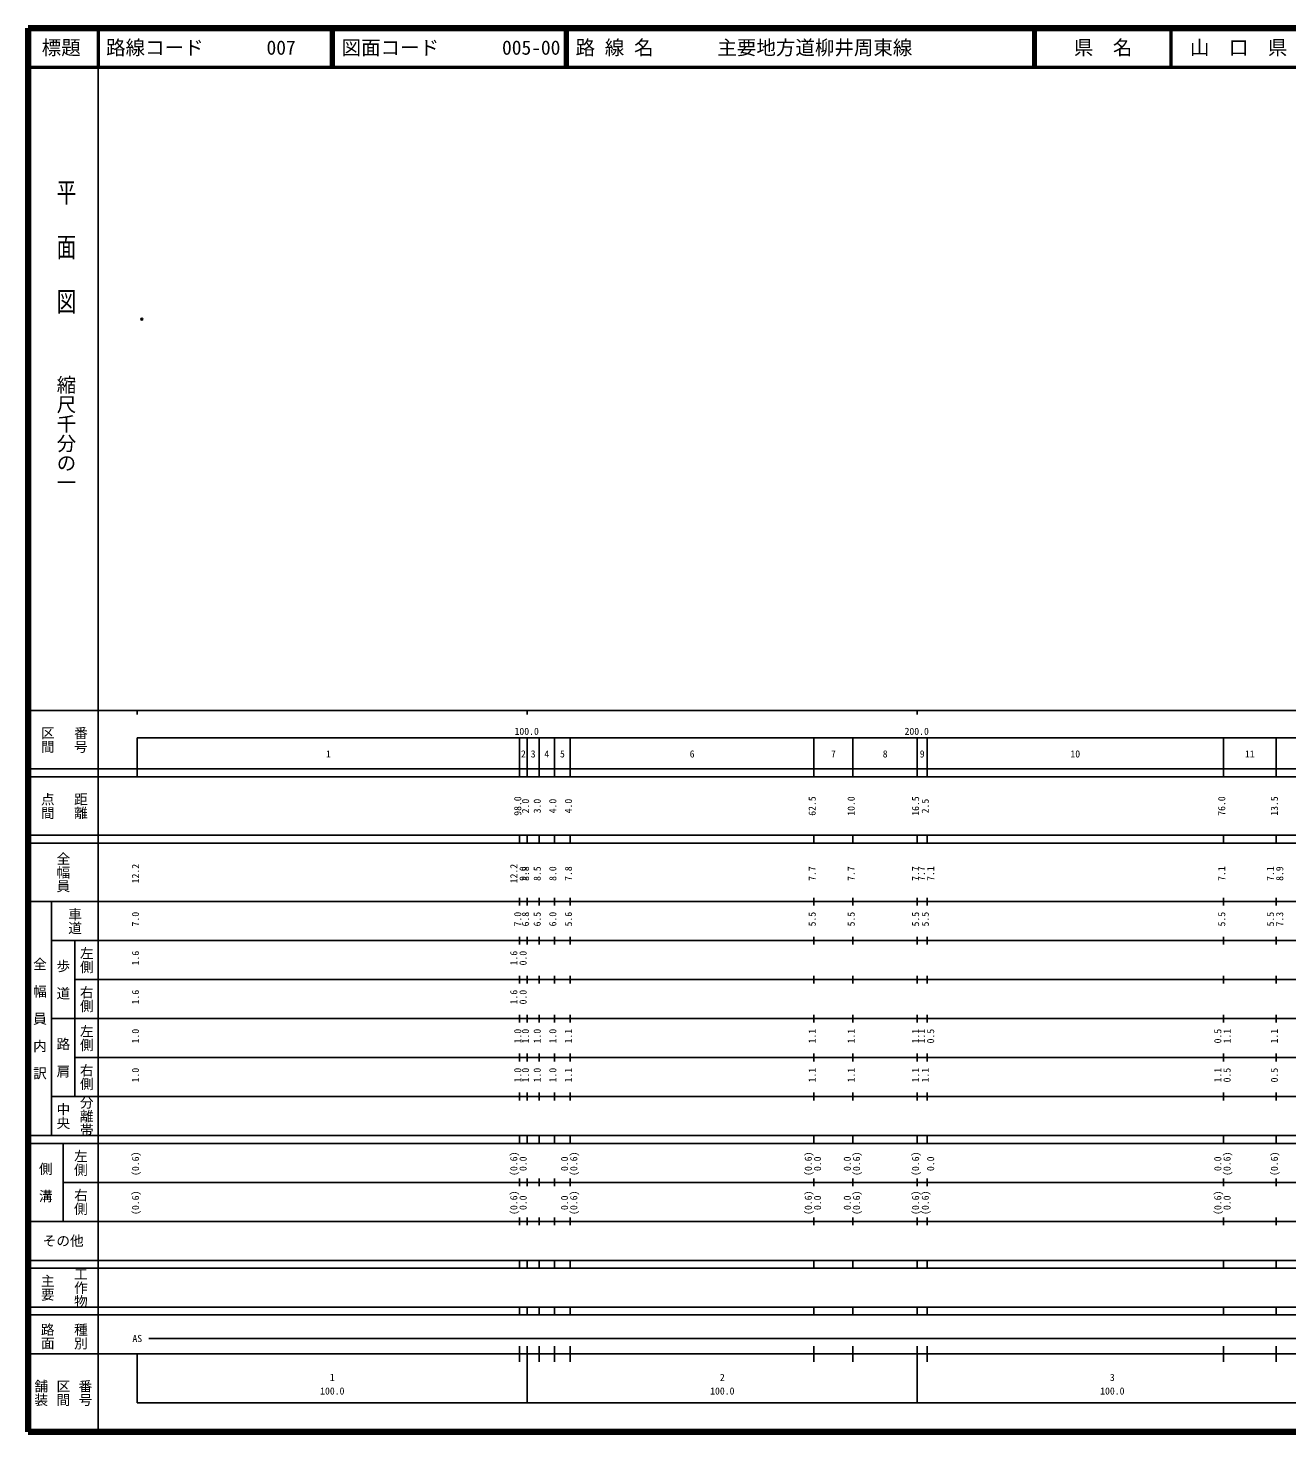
# Model space of a CAD drawing. Units: millimetres on the paper. Extents: x 40 to 680, y 20 to 380.
# Drawn here: x 40 to 362.8, y 20 to 380 of the extents above; entities that cross this region are included whole.
import ezdxf
from ezdxf.enums import TextEntityAlignment as Align

# ---------------------------------------------------------------- set-up
doc = ezdxf.new("R2010")
doc.units = ezdxf.units.MM
doc.header["$PDMODE"] = 32
doc.header["$PDSIZE"] = 0.5
doc.layers.add('M-OTRS', color=6, linetype='Continuous')
doc.layers.add('M-TTL-TXT', color=7, linetype='Continuous')
for name, color, linetype, lineweight in [('M-TTL', 2, 'Continuous', 140), ('M-TTL-BAND', 7, 'Continuous', 25), ('M-TTL-LINE', 7, 'Continuous', 50)]:
    doc.layers.add(name, color=color, linetype=linetype, lineweight=lineweight)
doc.styles.add('@ＭＳ ゴシック', font='')
doc.styles.add('ＭＳ ゴシック', font='')
doc.styles.get('@ＭＳ ゴシック').set_extended_font_data('@MS Gothic')
doc.styles.get('ＭＳ ゴシック').set_extended_font_data('MS Gothic')

msp = doc.modelspace()

# ---------------------------------------------------------------- linework, layer by layer
at = {"layer": 'M-OTRS'}
msp.add_point((69.138, 305.323), dxfattribs=at)
at = {"layer": 'M-TTL'}
for p, q in [((40, 380), (40, 20)), ((680, 380), (40, 380)), ((40, 20), (680, 20))]:
    msp.add_line(p, q, dxfattribs=at)
at = {"layer": 'M-TTL-BAND'}
for p, q in [((58, 370), (58, 20)), ((40, 205), (579, 205)), ((68, 205), (68, 204)), ((168, 205), (168, 204)), ((268, 205), (268, 204)), ((68, 198), (579, 198)), ((68, 198), (68, 188)), ((166, 188), (166, 198)), ((168, 188), (168, 198)), ((171, 188), (171, 198)), ((175, 188), (175, 198)), ((179, 188), (179, 198)), ((241.5, 188), (241.5, 198)), ((251.5, 188), (251.5, 198)), ((268, 188), (268, 198)), ((270.5, 188), (270.5, 198)), ((346.5, 188), (346.5, 198)), ((360, 188), (360, 198)), ((40, 190), (579, 190)), ((40, 188), (579, 188)), ((40, 173), (579, 173)), ((166, 171), (166, 173)), ((168, 171), (168, 173)), ((171, 171), (171, 173)), ((175, 171), (175, 173)), ((179, 171), (179, 173)), ((241.5, 171), (241.5, 173)), ((251.5, 171), (251.5, 173)), ((268, 171), (268, 173)), ((270.5, 171), (270.5, 173)), ((346.5, 171), (346.5, 173)), ((360, 171), (360, 173)), ((40, 171), (579, 171)), ((40, 156), (579, 156)), ((46, 96), (46, 156)), ((166, 155), (166, 157)), ((168, 155), (168, 157)), ((171, 155), (171, 157)), ((175, 155), (175, 157)), ((179, 155), (179, 157)), ((241.5, 155), (241.5, 157)), ((251.5, 155), (251.5, 157)), ((268, 155), (268, 157)), ((270.5, 155), (270.5, 157)), ((346.5, 155), (346.5, 157)), ((360, 155), (360, 157)), ((46, 146), (579, 146)), ((52, 146), (52, 106)), ((166, 145), (166, 147)), ((168, 145), (168, 147)), ((171, 145), (171, 147)), ((175, 145), (175, 147)), ((179, 145), (179, 147)), ((241.5, 145), (241.5, 147)), ((251.5, 145), (251.5, 147)), ((268, 145), (268, 147)), ((270.5, 145), (270.5, 147)), ((346.5, 145), (346.5, 147)), ((360, 145), (360, 147)), ((166, 135), (166, 137)), ((168, 135), (168, 137)), ((171, 135), (171, 137)), ((175, 135), (175, 137)), ((179, 135), (179, 137)), ((241.5, 135), (241.5, 137)), ((251.5, 135), (251.5, 137)), ((268, 135), (268, 137)), ((270.5, 135), (270.5, 137)), ((346.5, 135), (346.5, 137)), ((360, 135), (360, 137)), ((52, 136), (579, 136)), ((46, 126), (579, 126)), ((166, 125), (166, 127)), ((168, 125), (168, 127)), ((171, 125), (171, 127)), ((175, 125), (175, 127)), ((179, 125), (179, 127)), ((241.5, 125), (241.5, 127)), ((251.5, 125), (251.5, 127)), ((268, 125), (268, 127)), ((270.5, 125), (270.5, 127)), ((346.5, 125), (346.5, 127)), ((360, 125), (360, 127)), ((52, 116), (579, 116)), ((166, 115), (166, 117)), ((168, 115), (168, 117)), ((171, 115), (171, 117)), ((175, 115), (175, 117)), ((179, 115), (179, 117)), ((241.5, 115), (241.5, 117)), ((251.5, 115), (251.5, 117)), ((268, 115), (268, 117)), ((270.5, 115), (270.5, 117)), ((346.5, 115), (346.5, 117)), ((360, 115), (360, 117)), ((46, 106), (579, 106)), ((166, 105), (166, 107)), ((168, 105), (168, 107)), ((171, 105), (171, 107)), ((175, 105), (175, 107)), ((179, 105), (179, 107)), ((241.5, 105), (241.5, 107)), ((251.5, 105), (251.5, 107)), ((268, 105), (268, 107)), ((270.5, 105), (270.5, 107)), ((346.5, 105), (346.5, 107)), ((360, 105), (360, 107)), ((40, 96), (579, 96)), ((40, 94), (579, 94)), ((49, 94), (49, 74)), ((166, 94), (166, 96)), ((168, 94), (168, 96)), ((171, 94), (171, 96)), ((175, 94), (175, 96)), ((179, 94), (179, 96)), ((241.5, 94), (241.5, 96)), ((251.5, 94), (251.5, 96)), ((268, 94), (268, 96)), ((270.5, 94), (270.5, 96)), ((346.5, 94), (346.5, 96)), ((360, 94), (360, 96)), ((49, 84), (579, 84)), ((166, 83), (166, 85)), ((168, 83), (168, 85)), ((171, 83), (171, 85)), ((175, 83), (175, 85)), ((179, 83), (179, 85)), ((241.5, 83), (241.5, 85)), ((251.5, 83), (251.5, 85)), ((268, 83), (268, 85)), ((270.5, 83), (270.5, 85)), ((346.5, 83), (346.5, 85)), ((360, 83), (360, 85)), ((40, 74), (579, 74)), ((166, 73), (166, 75)), ((168, 73), (168, 75)), ((171, 73), (171, 75)), ((175, 73), (175, 75)), ((179, 73), (179, 75)), ((241.5, 73), (241.5, 75)), ((251.5, 73), (251.5, 75)), ((268, 73), (268, 75)), ((270.5, 73), (270.5, 75)), ((346.5, 73), (346.5, 75)), ((360, 73), (360, 75)), ((40, 64), (579, 64)), ((40, 62), (579, 62)), ((166, 62), (166, 64)), ((168, 62), (168, 64)), ((171, 62), (171, 64)), ((175, 62), (175, 64)), ((179, 62), (179, 64)), ((241.5, 62), (241.5, 64)), ((251.5, 62), (251.5, 64)), ((268, 62), (268, 64)), ((270.5, 62), (270.5, 64)), ((346.5, 62), (346.5, 64)), ((360, 62), (360, 64)), ((40, 52), (579, 52)), ((166, 50), (166, 52)), ((168, 50), (168, 52)), ((171, 50), (171, 52)), ((175, 50), (175, 52)), ((179, 50), (179, 52)), ((241.5, 50), (241.5, 52)), ((251.5, 50), (251.5, 52)), ((268, 50), (268, 52)), ((270.5, 50), (270.5, 52)), ((346.5, 50), (346.5, 52)), ((360, 50), (360, 52)), ((40, 50), (579, 50)), ((71, 44), (465, 44)), ((40, 40), (579, 40)), ((68, 40), (68, 27.5)), ((166, 38), (166, 42)), ((168, 27.5), (168, 42)), ((171, 38), (171, 42)), ((175, 38), (175, 42)), ((179, 38), (179, 42)), ((241.5, 38), (241.5, 42)), ((251.5, 38), (251.5, 42)), ((268, 27.5), (268, 42)), ((270.5, 38), (270.5, 42)), ((346.5, 38), (346.5, 42)), ((360, 38), (360, 42)), ((68, 27.5), (579, 27.5))]:
    msp.add_line(p, q, dxfattribs=at)
at = {"layer": 'M-TTL-LINE'}
for p, q in [((58, 380), (58, 370)), ((117.75, 380), (117.75, 370)), ((118.25, 380), (118.25, 370)), ((177.75, 380), (177.75, 370)), ((178.25, 380), (178.25, 370)), ((297.75, 380), (297.75, 370)), ((298.25, 380), (298.25, 370)), ((333, 380), (333, 370)), ((40, 370), (680, 370))]:
    msp.add_line(p, q, dxfattribs=at)

# ---------------------------------------------------------------- texts
at = {"layer": 'M-TTL-BAND', "style": '@ＭＳ ゴシック', "width": 1.4}
msp.add_text('平  面  図', height=3.666, rotation=270, dxfattribs=at).set_placement((49.777, 306.475), align=Align.MIDDLE_RIGHT)
at = {"layer": 'M-TTL-BAND', "style": '@ＭＳ ゴシック'}
msp.add_text('縮尺千分の一', height=3.666, rotation=270, dxfattribs=at).set_placement((49.777, 261.03), align=Align.MIDDLE_RIGHT)
for s, p in [('区間', (45, 197.5)), ('番号', (53.5, 197.5)), ('点間', (45, 180.5)), ('距離', (53.5, 180.5)), ('全幅員', (49, 163.5)), ('車道', (52, 151)), ('左側', (55, 141)), ('全\u3000幅\u3000員\u3000内\u3000訳', (43, 126)), ('歩\u3000道', (49, 136)), ('右側', (55, 131)), ('左側', (55, 121)), ('路\u3000肩', (49, 116)), ('右側', (55, 111)), ('分離帯', (55, 101)), ('中央', (49, 101)), ('左側', (53.5, 89)), ('側\u3000溝', (44.5, 84)), ('右側', (53.5, 79)), ('工作物', (53.5, 57)), ('主要', (45, 57)), ('路面', (45, 44.5)), ('種別', (53.5, 44.5)), ('舗装', (43.333, 30)), ('区間', (49, 30)), ('番号', (54.667, 30))]:
    msp.add_text(s, height=2.566, rotation=270, dxfattribs=at).set_placement(p, align=Align.MIDDLE_CENTER)
at = {"layer": 'M-TTL-BAND', "style": 'ＭＳ ゴシック'}
for s, p in [('100.0', (167.844, 198.195)), ('200.0', (267.844, 198.195)), ('1', (117, 192.405)), ('2', (167, 192.405)), ('3', (169.5, 192.405)), ('4', (173, 192.405)), ('5', (177, 192.405)), ('6', (210.25, 192.405)), ('7', (246.5, 192.405)), ('8', (259.75, 192.405)), ('9', (269.25, 192.405)), ('10', (308.5, 192.405)), ('11', (353.25, 192.405)), ('AS', (68, 42.5)), ('1', (118, 32.523)), ('2', (218, 32.523)), ('3', (318, 32.523)), ('100.0', (118, 29.033)), ('100.0', (218, 29.033)), ('100.0', (318, 29.033))]:
    msp.add_text(s, height=1.833, dxfattribs=at).set_placement(p, align=Align.BOTTOM_CENTER)
for s, p in [('98.0', (167, 180.5)), ('2.0', (169, 180.5)), ('3.0', (172, 180.5)), ('4.0', (176, 180.5)), ('4.0', (180, 180.5)), ('62.5', (242.5, 180.5)), ('10.0', (252.5, 180.5)), ('16.5', (269, 180.5)), ('2.5', (271.5, 180.5)), ('76.0', (347.5, 180.5)), ('13.5', (361, 180.5)), ('12.2', (69, 163.174)), ('12.2', (166, 163.174)), ('9.0', (168.37, 163.174)), ('8.8', (169, 163.174)), ('8.5', (172, 163.174)), ('8.0', (176, 163.174)), ('7.8', (180, 163.174)), ('7.7', (242.5, 163.174)), ('7.7', (252.5, 163.174)), ('7.7', (269, 163.174)), ('7.7', (270.5, 163.174)), ('7.1', (272.87, 163.174)), ('7.1', (347.5, 163.174)), ('7.1', (360, 163.174)), ('8.9', (362.37, 163.174)), ('7.0', (69, 151.5)), ('7.0', (167, 151.5)), ('6.8', (169, 151.5)), ('6.5', (172, 151.5)), ('6.0', (176, 151.5)), ('5.6', (180, 151.5)), ('5.5', (242.5, 151.5)), ('5.5', (252.5, 151.5)), ('5.5', (269, 151.5)), ('5.5', (271.5, 151.5)), ('5.5', (347.5, 151.5)), ('5.5', (360, 151.5)), ('7.3', (362.37, 151.5)), ('1.6', (69, 141.5)), ('1.6', (166, 141.5)), ('0.0', (168.37, 141.5)), ('1.6', (69, 131.5)), ('1.6', (166, 131.5)), ('0.0', (168.37, 131.5)), ('1.0', (69, 121.5)), ('1.0', (167, 121.5)), ('1.0', (169, 121.5)), ('1.0', (172, 121.5)), ('1.0', (176, 121.5)), ('1.1', (180, 121.5)), ('1.1', (242.5, 121.5)), ('1.1', (252.5, 121.5)), ('1.1', (269, 121.5)), ('1.1', (270.5, 121.5)), ('0.5', (272.87, 121.5)), ('0.5', (346.5, 121.5)), ('1.1', (348.87, 121.5)), ('1.1', (361, 121.5)), ('1.0', (69, 111.5)), ('1.0', (167, 111.5)), ('1.0', (169, 111.5)), ('1.0', (172, 111.5)), ('1.0', (176, 111.5)), ('1.1', (180, 111.5)), ('1.1', (242.5, 111.5)), ('1.1', (252.5, 111.5)), ('1.1', (269, 111.5)), ('1.1', (271.5, 111.5)), ('1.1', (346.5, 111.5)), ('0.5', (348.87, 111.5)), ('0.5', (361, 111.5)), ('(0.6)', (69, 88.764)), ('(0.6)', (166, 88.764)), ('0.0', (168.37, 88.764)), ('0.0', (179, 88.764)), ('(0.6)', (181.37, 88.764)), ('(0.6)', (241.5, 88.764)), ('0.0', (243.87, 88.764)), ('0.0', (251.5, 88.764)), ('(0.6)', (253.87, 88.764)), ('(0.6)', (269, 88.764)), ('0.0', (272.87, 88.764)), ('0.0', (346.5, 88.764)), ('(0.6)', (348.87, 88.764)), ('(0.6)', (361, 88.764)), ('(0.6)', (69, 78.764)), ('(0.6)', (166, 78.764)), ('0.0', (168.37, 78.764)), ('0.0', (179, 78.764)), ('(0.6)', (181.37, 78.764)), ('(0.6)', (241.5, 78.764)), ('0.0', (243.87, 78.764)), ('0.0', (251.5, 78.764)), ('(0.6)', (253.87, 78.764)), ('(0.6)', (269, 78.764)), ('(0.6)', (271.5, 78.764)), ('(0.6)', (346.5, 78.764)), ('0.0', (348.87, 78.764))]:
    msp.add_text(s, height=1.833, rotation=90, dxfattribs=at).set_placement(p, align=Align.BOTTOM_CENTER)
msp.add_text('その他', height=2.566, dxfattribs=at).set_placement((49, 69), align=Align.MIDDLE_CENTER)
at = {"layer": 'M-TTL-TXT', "style": 'ＭＳ ゴシック'}
for s, p in [('標題', (48.5, 375)), ('県\u3000名', (315.625, 375)), ('山\u3000口\u3000県', (350.375, 375))]:
    msp.add_text(s, height=3.666, dxfattribs=at).set_placement(p, align=Align.MIDDLE_CENTER)
for s, p in [('路線コード', (60, 375)), ('007', (101.142, 375)), ('007', (101.142, 375)), ('007', (101.142, 375)), ('図面コード', (120.38, 375)), ('005-00', (161.521, 375)), ('路 線 名', (180.38, 375)), ('主要地方道柳井周東線', (216.734, 375))]:
    msp.add_text(s, height=3.666, dxfattribs=at).set_placement(p, align=Align.MIDDLE_LEFT)

doc.saveas('drawing.dxf')
